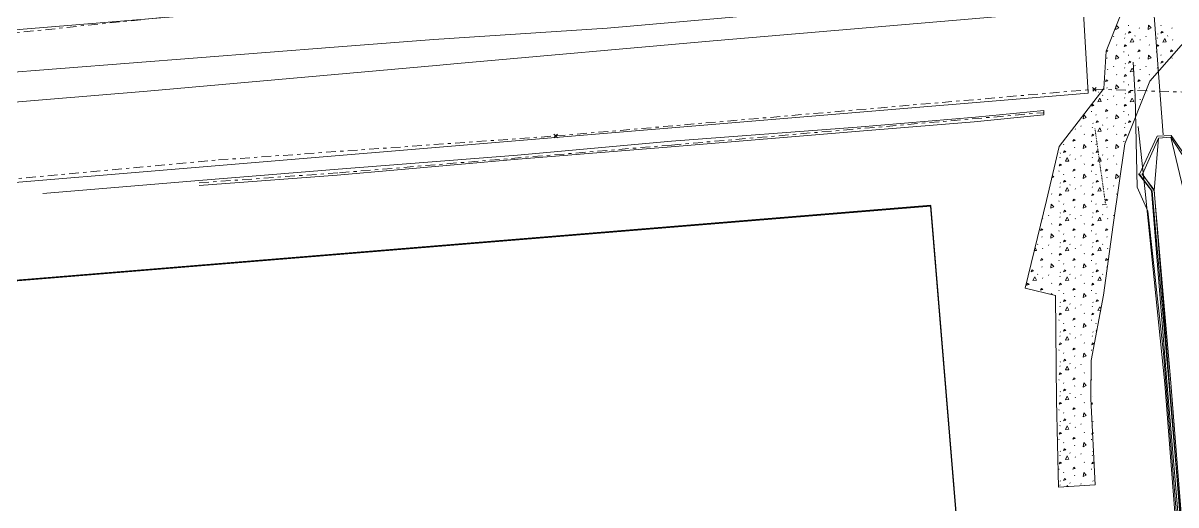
# Model space of a CAD drawing. Header units: metres. Extents: x -703672 to 3951284, y -4124475 to 4104628.
# Drawn here: x 328036.7 to 328178.7, y 4104279.9 to 4104339.4 of the extents above; entities that cross this region are included whole.
import ezdxf

# ---------------------------------------------------------------- set-up
doc = ezdxf.new("R2010")
doc.units = ezdxf.units.M
doc.header["$MEASUREMENT"] = 0
doc.linetypes.add('DGN Style 4', pattern=[0.014126, 0.007063, -0.003532, 0, -0.003532])
doc.linetypes.add('DGN Style 7', pattern=[2.656765, 1.195544, -0.531353, 0.398515, -0.531353])
for name, color, linetype, lineweight in [('C-ANNO-TEXT', 7, 'Continuous', 25), ('C-PROP-BASE', 2, 'CONLMT', 0), ('V-ANNO-PATT', 9, 'Continuous', 0), ('V-DTCH-BOTD', 252, 'Continuous', 0), ('V-DTCH-CNTR', 252, 'DGN Style 7', 0), ('V-DTCH-TOP~', 252, 'Continuous', 0), ('V-ROAD-ASPH', 9, 'Continuous', 0), ('V-SITE-FENC', 251, 'FENCE', 0), ('V-SITE-STRC', 253, 'Continuous', 0), ('V-SITE-WALK', 7, 'Continuous', 0), ('V-STRM-CULV', 3, 'CULVRT', 0), ('V-TOPO-BKLN', 7, 'DGN Style 4', 0)]:
    doc.layers.add(name, color=color, linetype=linetype, lineweight=lineweight)
doc.styles.add('Style-WORKING', font='WORKING.shx')
doc.linetypes.add('CONLMT', pattern='A,0.10417,-0.009026,[2,dgnlstyle-tsaec.shx,S=4.1336e-05,R=0,X=0,Y=0],-0.009026', length=0.122222)
doc.linetypes.add('CULVRT', pattern='A,0.10417,-0.009027,["C",Style-WORKING,S=0.007812,R=0,X=-0.002799,Y=-0.003906],-0.012933,["P",Style-WORKING,S=0.007812,R=0,X=-0.002614,Y=-0.003906],-0.009026', length=0.135156)
doc.linetypes.add('FENCE', pattern='A,0.1,-0.01302,[7,dgnlstyle-tsaec.shx,S=0.000124008,R=0,X=0,Y=0],-0.01302', length=0.12604)

msp = doc.modelspace()

# ---------------------------------------------------------------- linework, layer by layer
at = {"layer": 'C-ANNO-TEXT', "color": 251, "lineweight": 30, "ltscale": 0.6, "elevation": 8.12919}
for points in [[(328148.52228, 4104316.836), (327636.29241, 4104274.83737), (327694.60428, 4104003.79269), (327867.58577, 4104017.9715), (327888.74897, 4103772.07525), (327930.14804, 4103772.34738), (327991.37739, 4103778.20553), (328030.98973, 4103774.98363), (328020.39741, 4103909.70113), (328021.61754, 4103915.7165), (328024.03488, 4103920.16623), (328073.81618, 4103990.31655), (328076.97676, 4104002.33663), (328073.07057, 4104056.32084), (328075.74611, 4104063.26121), (328158.65434, 4104190.30133), (328175.01748, 4104191.7786), (328167.57205, 4104274.24884), (328151.99519, 4104274.47909)], [(328148.52682, 4104316.7806), (327636.29241, 4104274.83737), (327694.60428, 4104003.79269), (327867.58577, 4104017.9715), (327888.74897, 4103772.07525), (327930.81456, 4103772.35176), (327991.37739, 4103778.20553), (328030.98973, 4103774.98363), (328020.39741, 4103909.70113), (328021.61754, 4103915.7165), (328023.61086, 4103919.38571), (328073.81618, 4103990.31655), (328076.97676, 4104002.33663), (328073.07057, 4104056.32084), (328075.74611, 4104063.26121), (328158.65434, 4104190.30133), (328174.08942, 4104191.69481), (328167.57205, 4104274.24884), (328151.99519, 4104274.47909)]]:
    msp.add_lwpolyline(points, close=True, dxfattribs=at)
at = {"layer": 'C-PROP-BASE', "linetype": 'ByBlock'}
for p, q in [((328168.44943, 4104331.41754), (328168.89844, 4104330.96852)), ((328168.67416, 4104331.19281), (328168.44965, 4104330.9683)), ((328168.67416, 4104331.19281), (328168.89889, 4104331.41754)), ((328102.06143, 4104325.65054), (328102.51044, 4104325.20152)), ((328102.28616, 4104325.42581), (328102.06165, 4104325.2013)), ((328102.28616, 4104325.42581), (328102.51089, 4104325.65054))]:
    msp.add_line(p, q, dxfattribs=at)
at = {"layer": 'C-PROP-BASE', "color": 251, "linetype": 'DGN Style 7'}
msp.add_lwpolyline([(328187.44544, 4104350.23652), (328167.23216, 4104347.24981), (328056.47616, 4104340.30281), (328031.89544, 4104337.75152), (327998.25265, 4104335.3923), (327901.57789, 4104327.68254), (327842.50665, 4104322.3503), (327761.85444, 4104315.92852), (327700.91543, 4104311.19954), (327699.73643, 4104308.15254), (327701.43493, 4104292.33003), (327748.16216, 4104295.67281), (327799.73444, 4104300.16652), (327888.92844, 4104307.53952), (327931.03544, 4104311.14452), (328007.97489, 4104317.55654), (328060.77343, 4104322.47254), (328102.28593, 4104325.42603), (328168.67416, 4104331.19281), (328188.39993, 4104330.57103)], dxfattribs=at)
at = {"layer": 'V-ANNO-PATT'}
for p, q in [((328172.8475, 4104339.02653, 9.34001), (328172.883, 4104339.10652, 9.341)), ((328176.8475, 4104339.02653, 9.3376), (328176.883, 4104339.10652, 9.3386)), ((328171.00529, 4104337.63254, 9.32341), (328171.04089, 4104337.71244, 9.32441)), ((328172.45789, 4104338.03231, 9.32762), (328172.49349, 4104337.97901, 9.32692)), ((328173.65409, 4104337.80633, 9.32403), (328173.68959, 4104337.75303, 9.32333)), ((328174.19719, 4104338.66246, 9.33457), (328174.2328, 4104338.74245, 9.33557)), ((328175.00529, 4104337.63254, 9.32101), (328175.04089, 4104337.71244, 9.322)), ((328176.45789, 4104338.03231, 9.32521), (328176.49349, 4104337.97901, 9.32452)), ((328177.65409, 4104337.80633, 9.32163), (328177.68959, 4104337.75303, 9.32093)), ((328178.19719, 4104338.66246, 9.33217), (328178.23279, 4104338.74245, 9.33316)), ((328171.39608, 4104336.67462, 9.31102), (328171.43158, 4104336.62132, 9.31032)), ((328172.39059, 4104337.44706, 9.32023), (328172.42619, 4104337.52705, 9.32122)), ((328174.28598, 4104337.24287, 9.3165), (328174.32158, 4104337.32277, 9.31749)), ((328175.39608, 4104336.67462, 9.30862), (328175.43158, 4104336.62132, 9.30792)), ((328176.39058, 4104337.44706, 9.31782), (328176.42619, 4104337.52705, 9.31882)), ((328178.28598, 4104337.24287, 9.31409), (328178.32158, 4104337.32277, 9.31509)), ((328170.19717, 4104334.98745, 9.29032), (328170.23277, 4104335.06745, 9.29131)), ((328172.29377, 4104335.82279, 9.29967), (328172.30267, 4104335.74289, 9.29865)), ((328172.84747, 4104335.35153, 9.29335), (328172.88297, 4104335.43152, 9.29434)), ((328174.19717, 4104334.98745, 9.28792), (328174.23277, 4104335.06745, 9.28891)), ((328176.29377, 4104335.82279, 9.29726), (328176.30267, 4104335.74289, 9.29624)), ((328176.84747, 4104335.35153, 9.29095), (328176.88297, 4104335.43152, 9.29194)), ((328178.21996, 4104335.03867, 9.28615), (328178.23277, 4104335.06745, 9.28651)), ((328170.28596, 4104333.56787, 9.27225), (328170.32156, 4104333.64776, 9.27324)), ((328171.00526, 4104333.95754, 9.27676), (328171.04086, 4104334.03743, 9.27775)), ((328172.39056, 4104333.77205, 9.27357), (328172.42616, 4104333.85205, 9.27457)), ((328172.45786, 4104334.35731, 9.28096), (328172.49346, 4104334.30401, 9.28026)), ((328173.65406, 4104334.13132, 9.27737), (328173.68956, 4104334.07803, 9.27668)), ((328174.28596, 4104333.56787, 9.26984), (328174.32156, 4104333.64776, 9.27084)), ((328175.00526, 4104333.95754, 9.27436), (328175.04086, 4104334.03743, 9.27535)), ((328176.39056, 4104333.77205, 9.27117), (328176.42616, 4104333.85205, 9.27216)), ((328176.45786, 4104334.35731, 9.27856), (328176.49346, 4104334.30401, 9.27786)), ((328171.39605, 4104332.99961, 9.26436), (328171.43155, 4104332.94632, 9.26367)), ((328172.29375, 4104332.14778, 9.25301), (328172.30264, 4104332.06789, 9.25199)), ((328175.39605, 4104332.99961, 9.26196), (328175.43155, 4104332.94632, 9.26126)), ((328170.19714, 4104331.31245, 9.24367), (328170.23274, 4104331.39244, 9.24466)), ((328172.45783, 4104330.6823, 9.23431), (328172.49343, 4104330.62901, 9.23361)), ((328172.84744, 4104331.67652, 9.2467), (328172.88294, 4104331.75651, 9.24769)), ((328174.19714, 4104331.31245, 9.24126), (328174.23274, 4104331.39244, 9.24226)), ((328169.65403, 4104330.45632, 9.23312), (328169.68953, 4104330.40302, 9.23243)), ((328170.28593, 4104329.89287, 9.22559), (328170.32153, 4104329.97276, 9.22658)), ((328171.00523, 4104330.28253, 9.23011), (328171.04083, 4104330.36243, 9.2311)), ((328171.39602, 4104329.32461, 9.21771), (328171.43152, 4104329.27132, 9.21701)), ((328172.39053, 4104330.09705, 9.22692), (328172.42613, 4104330.17704, 9.22791)), ((328173.65403, 4104330.45632, 9.23072), (328173.68953, 4104330.40302, 9.23002)), ((328174.28593, 4104329.89287, 9.22319), (328174.32153, 4104329.97276, 9.22418)), ((328168.29372, 4104328.47278, 9.20876), (328168.30262, 4104328.39289, 9.20774)), ((328168.84741, 4104328.00152, 9.20244), (328168.88291, 4104328.08151, 9.20344)), ((328170.19711, 4104327.63745, 9.19701), (328170.23271, 4104327.71744, 9.198)), ((328172.29372, 4104328.47278, 9.20636), (328172.30262, 4104328.39289, 9.20534)), ((328172.84741, 4104328.00152, 9.20004), (328172.88291, 4104328.08151, 9.20103)), ((328166.2859, 4104326.21786, 9.18134), (328166.3215, 4104326.29775, 9.18233)), ((328167.0052, 4104326.60753, 9.18585), (328167.0408, 4104326.68742, 9.18685)), ((328168.3905, 4104326.42204, 9.18267), (328168.4261, 4104326.50204, 9.18366)), ((328168.45781, 4104327.0073, 9.19006), (328168.49341, 4104326.954, 9.18936)), ((328169.654, 4104326.78132, 9.18647), (328169.6895, 4104326.72802, 9.18577)), ((328170.2859, 4104326.21786, 9.17894), (328170.3215, 4104326.29775, 9.17993)), ((328171.0052, 4104326.60753, 9.18345), (328171.0408, 4104326.68742, 9.18444)), ((328172.3905, 4104326.42204, 9.18026), (328172.4261, 4104326.50204, 9.18126)), ((328172.45781, 4104327.0073, 9.18765), (328172.49341, 4104326.954, 9.18695)), ((328167.396, 4104325.64961, 9.17346), (328167.4315, 4104325.59631, 9.17276)), ((328171.396, 4104325.64961, 9.17105), (328171.4315, 4104325.59631, 9.17036)), ((328164.84739, 4104324.32651, 9.15819), (328164.88289, 4104324.40651, 9.15919)), ((328166.19708, 4104323.96244, 9.15276), (328166.23268, 4104324.04244, 9.15375)), ((328168.29369, 4104324.79778, 9.1621), (328168.30259, 4104324.71788, 9.16108)), ((328168.84739, 4104324.32651, 9.15579), (328168.88289, 4104324.40651, 9.15678)), ((328170.19708, 4104323.96244, 9.15036), (328170.23268, 4104324.04244, 9.15135)), ((328172.29369, 4104324.79778, 9.1597), (328172.30259, 4104324.71788, 9.15868)), ((328164.39048, 4104322.74704, 9.13841), (328164.42608, 4104322.82703, 9.13941)), ((328164.45778, 4104323.33229, 9.1458), (328164.49338, 4104323.279, 9.14511)), ((328165.65398, 4104323.10631, 9.14222), (328165.68948, 4104323.05302, 9.14152)), ((328166.28587, 4104322.54286, 9.13468), (328166.32147, 4104322.62275, 9.13568)), ((328167.00518, 4104322.93253, 9.1392), (328167.04078, 4104323.01242, 9.14019)), ((328168.39047, 4104322.74704, 9.13601), (328168.42607, 4104322.82703, 9.13701)), ((328168.45778, 4104323.33229, 9.1434), (328168.49338, 4104323.279, 9.1427)), ((328169.65398, 4104323.10631, 9.13981), (328169.68948, 4104323.05302, 9.13912)), ((328170.28587, 4104322.54286, 9.13228), (328170.32147, 4104322.62275, 9.13327)), ((328171.00518, 4104322.93253, 9.1368), (328171.04078, 4104323.01242, 9.13779)), ((328164.29366, 4104321.12277, 9.11785), (328164.30256, 4104321.04288, 9.11683)), ((328164.84736, 4104320.65151, 9.11154), (328164.88286, 4104320.7315, 9.11253)), ((328167.39597, 4104321.9746, 9.1268), (328167.43147, 4104321.92131, 9.1261)), ((328168.29366, 4104321.12277, 9.11545), (328168.30256, 4104321.04288, 9.11443)), ((328168.84736, 4104320.65151, 9.10913), (328168.88286, 4104320.7315, 9.11013)), ((328171.39597, 4104321.9746, 9.1244), (328171.43147, 4104321.92131, 9.1237)), ((328164.45775, 4104319.65729, 9.09915), (328164.49335, 4104319.60399, 9.09845)), ((328165.65395, 4104319.43131, 9.09556), (328165.68945, 4104319.37801, 9.09486)), ((328166.19706, 4104320.28744, 9.1061), (328166.23266, 4104320.36743, 9.1071)), ((328167.00515, 4104319.25752, 9.09254), (328167.04075, 4104319.33742, 9.09354)), ((328168.45775, 4104319.65729, 9.09675), (328168.49335, 4104319.60399, 9.09605)), ((328169.65395, 4104319.43131, 9.09316), (328169.68945, 4104319.37801, 9.09246)), ((328170.19706, 4104320.28744, 9.1037), (328170.23266, 4104320.36743, 9.1047)), ((328171.00515, 4104319.25752, 9.09014), (328171.04075, 4104319.33742, 9.09113)), ((328163.39594, 4104318.2996, 9.08255), (328163.43144, 4104318.2463, 9.08185)), ((328164.39045, 4104319.07204, 9.09176), (328164.42605, 4104319.15203, 9.09275)), ((328166.28585, 4104318.86785, 9.08803), (328166.32145, 4104318.94775, 9.08902)), ((328167.39594, 4104318.2996, 9.08015), (328167.43144, 4104318.2463, 9.07945)), ((328168.39045, 4104319.07204, 9.08936), (328168.42605, 4104319.15203, 9.09035)), ((328170.28584, 4104318.86785, 9.08563), (328170.32144, 4104318.94775, 9.08662)), ((328171.39594, 4104318.2996, 9.07774), (328171.43144, 4104318.2463, 9.07705)), ((328164.29363, 4104317.44777, 9.0712), (328164.30253, 4104317.36787, 9.07018)), ((328164.84733, 4104316.97651, 9.06488), (328164.88283, 4104317.0565, 9.06588)), ((328166.19703, 4104316.61244, 9.05945), (328166.23263, 4104316.69243, 9.06044)), ((328168.29363, 4104317.44777, 9.06879), (328168.30253, 4104317.36787, 9.06777)), ((328168.84733, 4104316.97651, 9.06248), (328168.88283, 4104317.0565, 9.06347)), ((328170.19703, 4104316.61244, 9.05705), (328170.23263, 4104316.69243, 9.05804)), ((328162.28582, 4104315.19285, 9.04378), (328162.32142, 4104315.27274, 9.04477)), ((328163.00512, 4104315.58252, 9.04829), (328163.04072, 4104315.66241, 9.04928)), ((328164.39042, 4104315.39703, 9.0451), (328164.42602, 4104315.47703, 9.0461)), ((328164.45772, 4104315.98229, 9.05249), (328164.49332, 4104315.92899, 9.0518)), ((328165.65392, 4104315.7563, 9.04891), (328165.68942, 4104315.70301, 9.04821)), ((328166.28582, 4104315.19285, 9.04137), (328166.32142, 4104315.27274, 9.04237)), ((328167.00512, 4104315.58252, 9.04589), (328167.04072, 4104315.66241, 9.04688)), ((328168.39042, 4104315.39703, 9.0427), (328168.42602, 4104315.47703, 9.0437)), ((328168.45772, 4104315.98229, 9.05009), (328168.49332, 4104315.92899, 9.04939)), ((328169.65392, 4104315.7563, 9.0465), (328169.68942, 4104315.70301, 9.04581)), ((328170.28582, 4104315.19285, 9.03897), (328170.32142, 4104315.27274, 9.03996)), ((328171.00512, 4104315.58252, 9.04349), (328171.04072, 4104315.66241, 9.04448)), ((328163.39591, 4104314.6246, 9.0359), (328163.43141, 4104314.5713, 9.0352)), ((328164.29361, 4104313.77276, 9.02454), (328164.30251, 4104313.69287, 9.02352)), ((328167.39591, 4104314.6246, 9.03349), (328167.43141, 4104314.5713, 9.03279)), ((328168.29361, 4104313.77276, 9.02214), (328168.30251, 4104313.69287, 9.02112)), ((328161.65389, 4104312.0813, 9.00465), (328161.68939, 4104312.028, 9.00396)), ((328162.197, 4104312.93743, 9.0152), (328162.2326, 4104313.01742, 9.01619)), ((328164.4577, 4104312.30728, 9.00584), (328164.4933, 4104312.25399, 9.00514)), ((328164.8473, 4104313.3015, 9.01823), (328164.8828, 4104313.3815, 9.01922)), ((328165.65389, 4104312.0813, 9.00225), (328165.68939, 4104312.028, 9.00155)), ((328166.197, 4104312.93743, 9.01279), (328166.2326, 4104313.01742, 9.01379)), ((328168.45769, 4104312.30728, 9.00344), (328168.49329, 4104312.25399, 9.00274)), ((328168.8473, 4104313.3015, 9.01582), (328168.8828, 4104313.3815, 9.01682)), ((328169.65389, 4104312.0813, 8.99985), (328169.68939, 4104312.028, 8.99915)), ((328170.197, 4104312.93743, 9.01039), (328170.2326, 4104313.01742, 9.01139)), ((328162.28579, 4104311.51785, 8.99712), (328162.32139, 4104311.59774, 8.99811)), ((328163.00509, 4104311.90751, 9.00164), (328163.04069, 4104311.98741, 9.00263)), ((328163.39589, 4104310.94959, 8.98924), (328163.43138, 4104310.8963, 8.98854)), ((328164.39039, 4104311.72203, 8.99845), (328164.42599, 4104311.80202, 8.99944)), ((328166.28579, 4104311.51785, 8.99472), (328166.32139, 4104311.59774, 8.99571)), ((328167.00509, 4104311.90751, 8.99923), (328167.04069, 4104311.98741, 9.00023)), ((328167.39588, 4104310.94959, 8.98684), (328167.43138, 4104310.8963, 8.98614)), ((328168.39039, 4104311.72203, 8.99605), (328168.42599, 4104311.80202, 8.99704)), ((328170.28579, 4104311.51785, 8.99232), (328170.32139, 4104311.59774, 8.99331)), ((328160.86664, 4104309.67013, 8.97452), (328160.88278, 4104309.70649, 8.97497)), ((328162.19697, 4104309.26243, 8.96854), (328162.23257, 4104309.34242, 8.96954)), ((328164.29358, 4104310.09776, 8.97789), (328164.30248, 4104310.01787, 8.97687)), ((328164.84727, 4104309.6265, 8.97157), (328164.88278, 4104309.70649, 8.97257)), ((328166.19697, 4104309.26243, 8.96614), (328166.23257, 4104309.34242, 8.96713)), ((328168.29358, 4104310.09776, 8.97548), (328168.30248, 4104310.01787, 8.97446)), ((328168.84727, 4104309.6265, 8.96917), (328168.88277, 4104309.70649, 8.97016)), ((328170.19697, 4104309.26243, 8.96374), (328170.23257, 4104309.34242, 8.96473)), ((328161.65387, 4104308.4063, 8.958), (328161.68937, 4104308.353, 8.9573)), ((328162.28576, 4104307.84284, 8.95047), (328162.32136, 4104307.92274, 8.95146)), ((328163.00506, 4104308.23251, 8.95498), (328163.04067, 4104308.3124, 8.95597)), ((328164.39036, 4104308.04703, 8.95179), (328164.42596, 4104308.12702, 8.95279)), ((328164.45767, 4104308.63228, 8.95918), (328164.49327, 4104308.57898, 8.95849)), ((328165.65387, 4104308.4063, 8.9556), (328165.68937, 4104308.353, 8.9549)), ((328166.28576, 4104307.84284, 8.94806), (328166.32136, 4104307.92274, 8.94906)), ((328167.00506, 4104308.23251, 8.95258), (328167.04066, 4104308.3124, 8.95357)), ((328168.39036, 4104308.04703, 8.94939), (328168.42596, 4104308.12702, 8.95039)), ((328168.45767, 4104308.63228, 8.95678), (328168.49327, 4104308.57898, 8.95608)), ((328169.65386, 4104308.4063, 8.95319), (328169.68936, 4104308.353, 8.9525)), ((328163.39586, 4104307.27459, 8.94259), (328163.43136, 4104307.22129, 8.94189)), ((328164.29355, 4104306.42276, 8.93123), (328164.30245, 4104306.34286, 8.93021)), ((328167.39586, 4104307.27459, 8.94018), (328167.43136, 4104307.22129, 8.93949)), ((328168.29355, 4104306.42276, 8.92883), (328168.30245, 4104306.34286, 8.92781)), ((328164.84725, 4104305.95149, 8.92492), (328164.88275, 4104306.03149, 8.92591)), ((328166.19694, 4104305.58742, 8.91948), (328166.23254, 4104305.66742, 8.92048)), ((328168.84725, 4104305.95149, 8.92251), (328168.88275, 4104306.03149, 8.92351)), ((328164.39033, 4104304.37202, 8.90514), (328164.42594, 4104304.45202, 8.90613)), ((328164.45764, 4104304.95727, 8.91253), (328164.49324, 4104304.90398, 8.91183)), ((328165.65384, 4104304.73129, 8.90894), (328165.68934, 4104304.678, 8.90824)), ((328166.28573, 4104304.16784, 8.90141), (328166.32133, 4104304.24773, 8.9024)), ((328167.00504, 4104304.55751, 8.90592), (328167.04064, 4104304.6374, 8.90692)), ((328167.39583, 4104303.59958, 8.89353), (328167.43133, 4104303.54629, 8.89283)), ((328168.39033, 4104304.37202, 8.90274), (328168.42593, 4104304.45202, 8.90373)), ((328168.45764, 4104304.95727, 8.91013), (328168.49324, 4104304.90398, 8.90943)), ((328164.29352, 4104302.74775, 8.88458), (328164.30242, 4104302.66786, 8.88356)), ((328164.84722, 4104302.27649, 8.87826), (328164.88272, 4104302.35648, 8.87926)), ((328168.29352, 4104302.74775, 8.88217), (328168.30242, 4104302.66786, 8.88115)), ((328168.84722, 4104302.27649, 8.87586), (328168.88272, 4104302.35648, 8.87685)), ((328164.39031, 4104300.69702, 8.85848), (328164.42591, 4104300.77701, 8.85948)), ((328164.45761, 4104301.28227, 8.86587), (328164.49321, 4104301.22897, 8.86518)), ((328165.65381, 4104301.05629, 8.86229), (328165.68931, 4104301.00299, 8.86159)), ((328166.19692, 4104301.91242, 8.87283), (328166.23252, 4104301.99241, 8.87382)), ((328167.00501, 4104300.8825, 8.85927), (328167.04061, 4104300.9624, 8.86026)), ((328168.39031, 4104300.69702, 8.85608), (328168.42591, 4104300.77701, 8.85708)), ((328168.45761, 4104301.28227, 8.86347), (328168.49321, 4104301.22897, 8.86277)), ((328166.2857, 4104300.49283, 8.85475), (328166.32131, 4104300.57273, 8.85575)), ((328167.3958, 4104299.92458, 8.84687), (328167.4313, 4104299.87128, 8.84618)), ((328164.29349, 4104299.07275, 8.83792), (328164.30239, 4104298.99286, 8.8369)), ((328164.84719, 4104298.60149, 8.83161), (328164.88269, 4104298.68148, 8.8326)), ((328166.19689, 4104298.23742, 8.82617), (328166.23249, 4104298.31741, 8.82717)), ((328168.29349, 4104299.07275, 8.83552), (328168.30239, 4104298.99286, 8.8345)), ((328164.39028, 4104297.02201, 8.81183), (328164.42588, 4104297.10201, 8.81282)), ((328164.45758, 4104297.60727, 8.81922), (328164.49318, 4104297.55397, 8.81852)), ((328165.65378, 4104297.38128, 8.81563), (328165.68928, 4104297.32799, 8.81493)), ((328166.28568, 4104296.81783, 8.8081), (328166.32128, 4104296.89772, 8.80909)), ((328167.00498, 4104297.2075, 8.81261), (328167.04058, 4104297.28739, 8.81361)), ((328164.29347, 4104295.39774, 8.79127), (328164.30237, 4104295.31785, 8.79025)), ((328167.39577, 4104296.24958, 8.80022), (328167.43127, 4104296.19628, 8.79952)), ((328168.29347, 4104295.39774, 8.78886), (328168.30237, 4104295.31785, 8.78785)), ((328164.45756, 4104293.93226, 8.77256), (328164.49315, 4104293.87897, 8.77187)), ((328164.84716, 4104294.92648, 8.78495), (328164.88266, 4104295.00648, 8.78595)), ((328165.65375, 4104293.70628, 8.76898), (328165.68925, 4104293.65299, 8.76828)), ((328166.19686, 4104294.56241, 8.77952), (328166.23246, 4104294.64241, 8.78051)), ((328167.00495, 4104293.5325, 8.76596), (328167.04055, 4104293.61239, 8.76695)), ((328164.39025, 4104293.34701, 8.76518), (328164.42585, 4104293.427, 8.76617)), ((328166.28565, 4104293.14283, 8.76144), (328166.32125, 4104293.22272, 8.76244)), ((328167.39574, 4104292.57457, 8.75356), (328167.43124, 4104292.52128, 8.75287)), ((328168.39025, 4104293.34701, 8.76277), (328168.39098, 4104293.34864, 8.76279)), ((328164.29344, 4104291.72274, 8.74461), (328164.30234, 4104291.64285, 8.74359)), ((328164.84713, 4104291.25148, 8.7383), (328164.88264, 4104291.33147, 8.73929)), ((328166.19683, 4104290.88741, 8.73286), (328166.23243, 4104290.9674, 8.73386)), ((328168.29344, 4104291.72274, 8.74221), (328168.30234, 4104291.64285, 8.74119)), ((328164.39022, 4104289.67201, 8.71852), (328164.42582, 4104289.752, 8.71951)), ((328164.45753, 4104290.25726, 8.72591), (328164.49313, 4104290.20396, 8.72521)), ((328165.65373, 4104290.03128, 8.72232), (328165.68922, 4104289.97798, 8.72162)), ((328166.28562, 4104289.46782, 8.71479), (328166.32122, 4104289.54772, 8.71578)), ((328167.00492, 4104289.85749, 8.7193), (328167.04052, 4104289.93738, 8.7203)), ((328168.39022, 4104289.67201, 8.71612), (328168.42582, 4104289.752, 8.71711)), ((328168.45753, 4104290.25726, 8.72351), (328168.49249, 4104290.20491, 8.72282)), ((328164.29341, 4104288.04774, 8.69796), (328164.30231, 4104287.96784, 8.69694)), ((328167.39572, 4104288.89957, 8.70691), (328167.43122, 4104288.84627, 8.70621)), ((328168.29341, 4104288.04774, 8.69556), (328168.30231, 4104287.96784, 8.69454)), ((328164.4575, 4104286.58226, 8.67925), (328164.4931, 4104286.52896, 8.67856)), ((328164.84711, 4104287.57648, 8.69164), (328164.88261, 4104287.65647, 8.69264)), ((328166.1968, 4104287.2124, 8.68621), (328166.2324, 4104287.2924, 8.6872)), ((328168.4575, 4104286.58226, 8.67685), (328168.4931, 4104286.52896, 8.67615)), ((328164.39019, 4104285.997, 8.67187), (328164.4258, 4104286.077, 8.67286)), ((328165.6537, 4104286.35627, 8.67567), (328165.6892, 4104286.30298, 8.67497)), ((328166.28559, 4104285.79282, 8.66813), (328166.32119, 4104285.87271, 8.66913)), ((328167.0049, 4104286.18249, 8.67265), (328167.0405, 4104286.26238, 8.67364)), ((328167.39569, 4104285.22456, 8.66025), (328167.43119, 4104285.17127, 8.65956)), ((328168.39019, 4104285.997, 8.66946), (328168.42579, 4104286.077, 8.67046)), ((328164.29338, 4104284.37273, 8.6513), (328164.30228, 4104284.29284, 8.65028)), ((328164.84708, 4104283.90147, 8.64499), (328164.88258, 4104283.98146, 8.64598)), ((328168.29338, 4104284.37273, 8.6489), (328168.30228, 4104284.29284, 8.64788)), ((328164.39017, 4104282.322, 8.62521), (328164.42577, 4104282.40199, 8.6262)), ((328164.45747, 4104282.90725, 8.6326), (328164.49307, 4104282.85396, 8.6319)), ((328165.65367, 4104282.68127, 8.62901), (328165.68917, 4104282.62797, 8.62831)), ((328166.19678, 4104283.5374, 8.63955), (328166.23238, 4104283.61739, 8.64055)), ((328167.00487, 4104282.50748, 8.62599), (328167.04047, 4104282.58738, 8.62699)), ((328168.41733, 4104282.38304, 8.62357), (328168.42577, 4104282.40199, 8.6238)), ((328168.45747, 4104282.90725, 8.6302), (328168.49307, 4104282.85396, 8.6295))]:
    msp.add_line(p, q, dxfattribs=at)
at = {"layer": 'V-ANNO-PATT', "extrusion": (0.000600688, -0.012694, 0.999919), "flags": 128}
for points, elevation in [([(328171.30664, 4104010.97101), (328171.60117, 4104010.66685), (328171.22107, 4104010.49075)], -51894.71798), ([(328175.21277, 4104010.48775), (328175.28317, 4104010.99525), (328175.60117, 4104010.66685), (328175.22107, 4104010.49075)], -51894.71798), ([(328172.80037, 4104010.01125), (328172.90697, 4104010.23325), (328173.08457, 4104010.10005), (328172.80037, 4104010.01125)], -51894.71803), ([(328176.80037, 4104010.01125), (328176.90697, 4104010.23325), (328177.08457, 4104010.10005), (328176.80037, 4104010.01125)], -51894.71803), ([(328172.26367, 4104008.36065), (328172.37017, 4104008.58265), (328172.54777, 4104008.44945), (328172.26367, 4104008.36065)], -51894.71803), ([(328173.02237, 4104008.92015), (328173.26217, 4104009.37295), (328173.44867, 4104008.95565), (328173.03127, 4104008.92015)], -51894.71798), ([(328176.26367, 4104008.36065), (328176.37017, 4104008.58265), (328176.54777, 4104008.44945), (328176.26367, 4104008.36065)], -51894.71803), ([(328177.02237, 4104008.92015), (328177.26217, 4104009.37295), (328177.44867, 4104008.95565), (328177.03127, 4104008.92015)], -51894.71798), ([(328170.10661, 4104007.9152), (328170.24067, 4104007.81465), (328170.05362, 4104007.75618)], -51894.71776), ([(328171.21277, 4104006.81245), (328171.28317, 4104007.31995), (328171.60117, 4104006.99155), (328171.22107, 4104006.81545)], -51894.71798), ([(328173.95657, 4104007.72585), (328174.06307, 4104007.94785), (328174.24067, 4104007.81465), (328173.95657, 4104007.72585)], -51894.71783), ([(328175.21277, 4104006.81245), (328175.28317, 4104007.31995), (328175.60117, 4104006.99155), (328175.22107, 4104006.81545)], -51894.71798), ([(328177.95657, 4104007.72585), (328178.06307, 4104007.94785), (328178.24067, 4104007.81465), (328177.95657, 4104007.72585)], -51894.71783), ([(328172.80037, 4104006.33595), (328172.90697, 4104006.55795), (328173.08457, 4104006.42475), (328172.80037, 4104006.33595)], -51894.71803), ([(328173.02237, 4104005.24485), (328173.26217, 4104005.69765), (328173.44867, 4104005.28035), (328173.03127, 4104005.24485)], -51894.71798), ([(328176.80037, 4104006.33595), (328176.90697, 4104006.55795), (328177.08457, 4104006.42475), (328176.80037, 4104006.33595)], -51894.71803), ([(328169.95657, 4104004.05055), (328170.06307, 4104004.27255), (328170.24067, 4104004.13935), (328169.95657, 4104004.05055)], -51894.71783), ([(328172.26367, 4104004.68535), (328172.37017, 4104004.90735), (328172.54777, 4104004.77415), (328172.26367, 4104004.68535)], -51894.71803), ([(328173.95657, 4104004.05055), (328174.06307, 4104004.27255), (328174.24067, 4104004.13935), (328173.95657, 4104004.05055)], -51894.71783), ([(328171.21277, 4104003.13715), (328171.28317, 4104003.64465), (328171.60117, 4104003.31625), (328171.22107, 4104003.14015)], -51894.71798), ([(328172.80037, 4104002.66065), (328172.90697, 4104002.88265), (328173.08457, 4104002.74945), (328172.80037, 4104002.66065)], -51894.71803), ([(328168.26367, 4104001.01005), (328168.37017, 4104001.23205), (328168.54777, 4104001.09885), (328168.26367, 4104001.01005)], -51894.71803), ([(328169.02237, 4104001.56955), (328169.26217, 4104002.02235), (328169.44867, 4104001.60505), (328169.03127, 4104001.56955)], -51894.71798), ([(328172.26367, 4104001.01005), (328172.37017, 4104001.23205), (328172.54777, 4104001.09885), (328172.26367, 4104001.01005)], -51894.71803), ([(328173.02237, 4104001.56955), (328173.26217, 4104002.02235), (328173.44867, 4104001.60505), (328173.03127, 4104001.56955)], -51894.71798), ([(328167.21277, 4103999.46185), (328167.28317, 4103999.96935), (328167.60117, 4103999.64095), (328167.22107, 4103999.46485)], -51894.71798), ([(328169.95657, 4104000.37525), (328170.06307, 4104000.59725), (328170.24067, 4104000.46405), (328169.95657, 4104000.37525)], -51894.71783), ([(328171.21277, 4103999.46185), (328171.28317, 4103999.96935), (328171.60117, 4103999.64095), (328171.22107, 4103999.46485)], -51894.71798), ([(328168.80037, 4103998.98535), (328168.90697, 4103999.20735), (328169.08457, 4103999.07415), (328168.80037, 4103998.98535)], -51894.71803), ([(328169.02237, 4103997.89425), (328169.26217, 4103998.34705), (328169.44867, 4103997.92975), (328169.03127, 4103997.89425)], -51894.71798), ([(328172.80037, 4103998.98535), (328172.90697, 4103999.20735), (328173.08457, 4103999.07415), (328172.80037, 4103998.98535)], -51894.71803), ([(328165.95657, 4103996.69995), (328166.06307, 4103996.92195), (328166.24067, 4103996.78875), (328165.95657, 4103996.69995)], -51894.71783), ([(328168.26367, 4103997.33475), (328168.37017, 4103997.55675), (328168.54777, 4103997.42355), (328168.26367, 4103997.33475)], -51894.71803), ([(328169.95657, 4103996.69995), (328170.06307, 4103996.92195), (328170.24067, 4103996.78875), (328169.95657, 4103996.69995)], -51894.71783), ([(328172.26367, 4103997.33475), (328172.37017, 4103997.55675), (328172.54777, 4103997.42355), (328172.26367, 4103997.33475)], -51894.71803), ([(328164.80037, 4103995.31005), (328164.90697, 4103995.53205), (328165.08457, 4103995.39885), (328164.80037, 4103995.31005)], -51894.71803), ([(328167.21277, 4103995.78655), (328167.28317, 4103996.29405), (328167.60117, 4103995.96565), (328167.22107, 4103995.78955)], -51894.71798), ([(328168.80037, 4103995.31005), (328168.90697, 4103995.53205), (328169.08457, 4103995.39885), (328168.80037, 4103995.31005)], -51894.71803), ([(328171.21277, 4103995.78655), (328171.28317, 4103996.29405), (328171.60117, 4103995.96565), (328171.22107, 4103995.78955)], -51894.71798), ([(328165.02237, 4103994.21895), (328165.26217, 4103994.67175), (328165.44867, 4103994.25445), (328165.03127, 4103994.21895)], -51894.71798), ([(328169.02237, 4103994.21895), (328169.26217, 4103994.67175), (328169.44867, 4103994.25445), (328169.03127, 4103994.21895)], -51894.71798), ([(328164.26367, 4103993.65945), (328164.37017, 4103993.88145), (328164.54777, 4103993.74825), (328164.26367, 4103993.65945)], -51894.71803), ([(328165.95657, 4103993.02465), (328166.06307, 4103993.24665), (328166.24067, 4103993.11345), (328165.95657, 4103993.02465)], -51894.71783), ([(328167.21277, 4103992.11125), (328167.28317, 4103992.61875), (328167.60117, 4103992.29035), (328167.22107, 4103992.11425)], -51894.71798), ([(328168.26367, 4103993.65945), (328168.37017, 4103993.88145), (328168.54777, 4103993.74825), (328168.26367, 4103993.65945)], -51894.71803), ([(328169.95657, 4103993.02465), (328170.06307, 4103993.24665), (328170.24067, 4103993.11345), (328169.95657, 4103993.02465)], -51894.71783), ([(328171.21277, 4103992.11125), (328171.28317, 4103992.61875), (328171.60117, 4103992.29035), (328171.22107, 4103992.11425)], -51894.71798), ([(328163.41316, 4103992.48451), (328163.60117, 4103992.29035), (328163.33737, 4103992.16813)], -51894.71795), ([(328164.80037, 4103991.63475), (328164.90697, 4103991.85675), (328165.08457, 4103991.72355), (328164.80037, 4103991.63475)], -51894.71803), ([(328168.80037, 4103991.63475), (328168.90697, 4103991.85675), (328169.08457, 4103991.72355), (328168.80037, 4103991.63475)], -51894.71803), ([(328164.26367, 4103989.98415), (328164.37017, 4103990.20615), (328164.54777, 4103990.07295), (328164.26367, 4103989.98415)], -51894.71803), ([(328165.02237, 4103990.54365), (328165.26217, 4103990.99645), (328165.44867, 4103990.57915), (328165.03127, 4103990.54365)], -51894.71798), ([(328168.26367, 4103989.98415), (328168.37017, 4103990.20615), (328168.54777, 4103990.07295), (328168.26367, 4103989.98415)], -51894.71803), ([(328169.02237, 4103990.54365), (328169.26217, 4103990.99645), (328169.44867, 4103990.57915), (328169.03127, 4103990.54365)], -51894.71798), ([(328163.21277, 4103988.43595), (328163.28317, 4103988.94345), (328163.60117, 4103988.61505), (328163.22107, 4103988.43895)], -51894.71798), ([(328165.95657, 4103989.34935), (328166.06307, 4103989.57135), (328166.24067, 4103989.43815), (328165.95657, 4103989.34935)], -51894.71783), ([(328167.21277, 4103988.43595), (328167.28317, 4103988.94345), (328167.60117, 4103988.61505), (328167.22107, 4103988.43895)], -51894.71798), ([(328169.95657, 4103989.34935), (328170.06307, 4103989.57135), (328170.24067, 4103989.43815), (328169.95657, 4103989.34935)], -51894.71783), ([(328164.80037, 4103987.95945), (328164.90697, 4103988.18145), (328165.08457, 4103988.04825), (328164.80037, 4103987.95945)], -51894.71803), ([(328165.02237, 4103986.86835), (328165.26217, 4103987.32115), (328165.44867, 4103986.90385), (328165.03127, 4103986.86835)], -51894.71798), ([(328168.80037, 4103987.95945), (328168.90697, 4103988.18145), (328169.08457, 4103988.04825), (328168.80037, 4103987.95945)], -51894.71803), ([(328169.02237, 4103986.86835), (328169.26217, 4103987.32115), (328169.44867, 4103986.90385), (328169.03127, 4103986.86835)], -51894.71798), ([(328161.95657, 4103985.67405), (328162.06307, 4103985.89605), (328162.24067, 4103985.76285), (328161.95657, 4103985.67405)], -51894.71783), ([(328164.26367, 4103986.30885), (328164.37017, 4103986.53085), (328164.54777, 4103986.39765), (328164.26367, 4103986.30885)], -51894.71803), ([(328165.95657, 4103985.67405), (328166.06307, 4103985.89605), (328166.24067, 4103985.76285), (328165.95657, 4103985.67405)], -51894.71783), ([(328168.26367, 4103986.30885), (328168.37017, 4103986.53085), (328168.54777, 4103986.39765), (328168.26367, 4103986.30885)], -51894.71803), ([(328169.95657, 4103985.67405), (328170.06307, 4103985.89605), (328170.24067, 4103985.76285), (328169.95657, 4103985.67405)], -51894.71783), ([(328163.21277, 4103984.76065), (328163.28317, 4103985.26815), (328163.60117, 4103984.93975), (328163.22107, 4103984.76365)], -51894.71798), ([(328164.80037, 4103984.28415), (328164.90697, 4103984.50615), (328165.08457, 4103984.37295), (328164.80037, 4103984.28415)], -51894.71803), ([(328167.21277, 4103984.76065), (328167.28317, 4103985.26815), (328167.60117, 4103984.93975), (328167.22107, 4103984.76365)], -51894.71798), ([(328168.80037, 4103984.28415), (328168.90697, 4103984.50615), (328169.08457, 4103984.37295), (328168.80037, 4103984.28415)], -51894.71803), ([(328161.28404, 4103983.59692), (328161.44867, 4103983.22855), (328161.19053, 4103983.20659)], -51894.71801), ([(328164.26367, 4103982.63355), (328164.37017, 4103982.85555), (328164.54777, 4103982.72235), (328164.26367, 4103982.63355)], -51894.71803), ([(328165.02237, 4103983.19305), (328165.26217, 4103983.64585), (328165.44867, 4103983.22855), (328165.03127, 4103983.19305)], -51894.71798), ([(328168.26367, 4103982.63355), (328168.37017, 4103982.85555), (328168.54777, 4103982.72235), (328168.26367, 4103982.63355)], -51894.71803), ([(328169.02237, 4103983.19305), (328169.26217, 4103983.64585), (328169.44867, 4103983.22855), (328169.03127, 4103983.19305)], -51894.71798), ([(328161.95657, 4103981.99875), (328162.06307, 4103982.22075), (328162.24067, 4103982.08755), (328161.95657, 4103981.99875)], -51894.71783), ([(328163.21277, 4103981.08535), (328163.28317, 4103981.59285), (328163.60117, 4103981.26445), (328163.22107, 4103981.08835)], -51894.71798), ([(328165.95657, 4103981.99875), (328166.06307, 4103982.22075), (328166.24067, 4103982.08755), (328165.95657, 4103981.99875)], -51894.71783), ([(328167.21277, 4103981.08535), (328167.28317, 4103981.59285), (328167.60117, 4103981.26445), (328167.22107, 4103981.08835)], -51894.71798), ([(328169.95657, 4103981.99875), (328170.06307, 4103982.22075), (328170.24067, 4103982.08755), (328169.95657, 4103981.99875)], -51894.71783), ([(328160.80037, 4103980.60885), (328160.90697, 4103980.83085), (328161.08457, 4103980.69765), (328160.80037, 4103980.60885)], -51894.71803), ([(328161.02237, 4103979.51775), (328161.26217, 4103979.97055), (328161.44867, 4103979.55325), (328161.03127, 4103979.51775)], -51894.71798), ([(328164.80037, 4103980.60885), (328164.90697, 4103980.83085), (328165.08457, 4103980.69765), (328164.80037, 4103980.60885)], -51894.71803), ([(328165.02237, 4103979.51775), (328165.26217, 4103979.97055), (328165.44867, 4103979.55325), (328165.03127, 4103979.51775)], -51894.71798), ([(328168.80037, 4103980.60885), (328168.90697, 4103980.83085), (328169.08457, 4103980.69765), (328168.80037, 4103980.60885)], -51894.71803), ([(328169.02237, 4103979.51775), (328169.26217, 4103979.97055), (328169.44867, 4103979.55325), (328169.03127, 4103979.51775)], -51894.71798), ([(328160.26367, 4103978.95825), (328160.37017, 4103979.18025), (328160.54777, 4103979.04705), (328160.26367, 4103978.95825)], -51894.71803), ([(328161.95657, 4103978.32345), (328162.06307, 4103978.54545), (328162.24067, 4103978.41225), (328161.95657, 4103978.32345)], -51894.71783), ([(328164.26367, 4103978.95825), (328164.37017, 4103979.18025), (328164.54777, 4103979.04705), (328164.26367, 4103978.95825)], -51894.71803), ([(328165.95657, 4103978.32345), (328166.06307, 4103978.54545), (328166.24067, 4103978.41225), (328165.95657, 4103978.32345)], -51894.71783), ([(328168.26367, 4103978.95825), (328168.37017, 4103979.18025), (328168.54777, 4103979.04705), (328168.26367, 4103978.95825)], -51894.71803), ([(328163.26967, 4103977.82022), (328163.28317, 4103977.91754), (328163.41025, 4103977.78631)], -51894.71816), ([(328164.80037, 4103976.93355), (328164.90697, 4103977.15555), (328165.08457, 4103977.02235), (328164.80037, 4103976.93355)], -51894.71803), ([(328167.21277, 4103977.41005), (328167.28317, 4103977.91755), (328167.60117, 4103977.58915), (328167.22107, 4103977.41305)], -51894.71798), ([(328168.80037, 4103976.93355), (328168.90697, 4103977.15555), (328169.08457, 4103977.02235), (328168.80037, 4103976.93355)], -51894.71803), ([(328164.26367, 4103975.28295), (328164.37017, 4103975.50495), (328164.54777, 4103975.37175), (328164.26367, 4103975.28295)], -51894.71803), ([(328165.02237, 4103975.84245), (328165.26217, 4103976.29525), (328165.44867, 4103975.87795), (328165.03127, 4103975.84245)], -51894.71798), ([(328168.26367, 4103975.28295), (328168.37017, 4103975.50495), (328168.54777, 4103975.37175), (328168.26367, 4103975.28295)], -51894.71803), ([(328169.02237, 4103975.84245), (328169.26217, 4103976.29525), (328169.38675, 4103976.01649)], -51894.71801), ([(328165.95657, 4103974.64815), (328166.06307, 4103974.87015), (328166.24067, 4103974.73695), (328165.95657, 4103974.64815)], -51894.71783), ([(328167.21277, 4103973.73475), (328167.28317, 4103974.24225), (328167.60117, 4103973.91385), (328167.22107, 4103973.73775)], -51894.71798), ([(328164.80037, 4103973.25825), (328164.90697, 4103973.48025), (328165.08457, 4103973.34705), (328164.80037, 4103973.25825)], -51894.71803), ([(328165.02237, 4103972.16715), (328165.26217, 4103972.61995), (328165.44867, 4103972.20265), (328165.03127, 4103972.16715)], -51894.71798), ([(328164.26367, 4103971.60765), (328164.37017, 4103971.82965), (328164.54777, 4103971.69645), (328164.26367, 4103971.60765)], -51894.71803), ([(328165.95657, 4103970.97285), (328166.06307, 4103971.19485), (328166.24067, 4103971.06165), (328165.95657, 4103970.97285)], -51894.71783), ([(328168.26367, 4103971.60765), (328168.37017, 4103971.82965), (328168.54777, 4103971.69645), (328168.26367, 4103971.60765)], -51894.71803), ([(328164.80037, 4103969.58295), (328164.90697, 4103969.80495), (328165.08457, 4103969.67175), (328164.80037, 4103969.58295)], -51894.71803), ([(328167.21277, 4103970.05945), (328167.28317, 4103970.56695), (328167.60117, 4103970.23855), (328167.22107, 4103970.06245)], -51894.71798), ([(328165.02237, 4103968.49185), (328165.26217, 4103968.94465), (328165.44867, 4103968.52735), (328165.03127, 4103968.49185)], -51894.71798), ([(328164.26367, 4103967.93235), (328164.37017, 4103968.15435), (328164.54777, 4103968.02115), (328164.26367, 4103967.93235)], -51894.71803), ([(328165.95657, 4103967.29755), (328166.06307, 4103967.51955), (328166.24067, 4103967.38635), (328165.95657, 4103967.29755)], -51894.71783), ([(328164.80037, 4103965.90765), (328164.90697, 4103966.12965), (328165.08457, 4103965.99645), (328164.80037, 4103965.90765)], -51894.71803), ([(328167.21277, 4103966.38415), (328167.28317, 4103966.89165), (328167.60117, 4103966.56325), (328167.22107, 4103966.38715)], -51894.71798), ([(328164.26367, 4103964.25705), (328164.37017, 4103964.47905), (328164.54777, 4103964.34585), (328164.26367, 4103964.25705)], -51894.71803), ([(328165.02237, 4103964.81655), (328165.26217, 4103965.26935), (328165.44867, 4103964.85205), (328165.03127, 4103964.81655)], -51894.71798), ([(328165.95657, 4103963.62225), (328166.06307, 4103963.84425), (328166.24067, 4103963.71105), (328165.95657, 4103963.62225)], -51894.71783), ([(328167.21277, 4103962.70885), (328167.28317, 4103963.21635), (328167.60117, 4103962.88795), (328167.22107, 4103962.71185)], -51894.71798), ([(328164.80037, 4103962.23235), (328164.90697, 4103962.45435), (328165.08457, 4103962.32115), (328164.80037, 4103962.23235)], -51894.71803), ([(328165.02237, 4103961.14125), (328165.26217, 4103961.59405), (328165.44867, 4103961.17675), (328165.03127, 4103961.14125)], -51894.71798), ([(328164.26367, 4103960.58175), (328164.37017, 4103960.80375), (328164.54777, 4103960.67055), (328164.26367, 4103960.58175)], -51894.71803), ([(328165.95657, 4103959.94695), (328166.06307, 4103960.16895), (328166.24067, 4103960.03575), (328165.95657, 4103959.94695)], -51894.71783), ([(328168.26367, 4103960.58175), (328168.37017, 4103960.80375), (328168.47298, 4103960.72664)], -51894.718), ([(328164.80037, 4103958.55705), (328164.90697, 4103958.77905), (328165.08457, 4103958.64585), (328164.80037, 4103958.55705)], -51894.71803), ([(328167.21277, 4103959.03355), (328167.28317, 4103959.54105), (328167.60117, 4103959.21265), (328167.22107, 4103959.03655)], -51894.71798), ([(328164.26367, 4103956.90645), (328164.37017, 4103957.12845), (328164.54777, 4103956.99525), (328164.26367, 4103956.90645)], -51894.71803), ([(328165.02237, 4103957.46595), (328165.26217, 4103957.91875), (328165.44867, 4103957.50145), (328165.03127, 4103957.46595)], -51894.71798), ([(328168.26367, 4103956.90645), (328168.37017, 4103957.12845), (328168.54777, 4103956.99525), (328168.26367, 4103956.90645)], -51894.71803), ([(328165.95657, 4103956.27165), (328166.06307, 4103956.49365), (328166.24067, 4103956.36045), (328165.95657, 4103956.27165)], -51894.71783), ([(328167.21277, 4103955.35825), (328167.28317, 4103955.86575), (328167.60117, 4103955.53735), (328167.22107, 4103955.36125)], -51894.71798), ([(328164.80037, 4103954.88175), (328164.90697, 4103955.10375), (328165.08457, 4103954.97055), (328164.80037, 4103954.88175)], -51894.71803), ([(328165.19222, 4103954.11135), (328165.26217, 4103954.24345), (328165.31793, 4103954.11868)], -51894.71801)]:
    msp.add_lwpolyline(points, dxfattribs=dict(at, elevation=elevation))
at = {"layer": 'V-ANNO-PATT', "extrusion": (-0.001717, -0.012373, 0.999922), "elevation": -51335.80739, "flags": 128}
msp.add_lwpolyline([(328170.81005, 4104017.54924), (328170.86245, 4104017.92688)], dxfattribs=at)
at = {"layer": 'V-ANNO-PATT', "extrusion": (0.000600687, -0.012694, 0.999919), "elevation": -51894.71721, "flags": 128}
msp.add_lwpolyline([(328169.08092, 4104002.75219), (328169.08457, 4104002.74946), (328169.07733, 4104002.74719)], dxfattribs=at)
at = {"layer": 'V-ANNO-PATT', "extrusion": (-0.000475468, -4.04354e-05, 1), "elevation": -313.0965, "flags": 128}
msp.add_lwpolyline([(328169.3908, 4104303.94673), (328169.06297, 4104303.91885)], dxfattribs=at)
at = {"layer": 'V-ANNO-PATT', "extrusion": (0.000600653, -0.012694, 0.999919), "elevation": -51894.66149, "flags": 128}
msp.add_lwpolyline([(328168.80038, 4103973.25896), (328168.90698, 4103973.48096), (328168.90701, 4103973.48093)], dxfattribs=at)
at = {"layer": 'V-ANNO-PATT', "extrusion": (-0.003066, -0.000958004, 0.999995), "elevation": -4929.33889, "flags": 128}
msp.add_lwpolyline([(328167.41804, 4104298.52671), (328167.34933, 4104298.50524)], dxfattribs=at)
at = {"layer": 'V-ANNO-PATT', "extrusion": (-0.004838, -0.010085, 0.999937), "elevation": -42970.15798, "flags": 128}
msp.add_lwpolyline([(328164.52875, 4104067.7019), (328164.61803, 4104067.88799)], dxfattribs=at)
at = {"layer": 'V-ANNO-PATT', "extrusion": (-0.003067, -0.000958679, 0.999995), "flags": 128}
for points, elevation in [([(328166.90547, 4104289.53048), (328166.81114, 4104289.501)], -4932.56609), ([(328167.02282, 4104285.89216), (328166.81097, 4104285.82595)], -4932.60925)]:
    msp.add_lwpolyline(points, dxfattribs=dict(at, elevation=elevation))
at = {"layer": 'V-ANNO-PATT'}
msp.add_polyline3d([(328180.42291, 4104258.32882, 9.27802), (328179.8651, 4104265.4381, 9.31658), (328178.45061, 4104282.71271, 9.29151), (328177.16948, 4104298.66369, 9.29986), (328175.24068, 4104316.15035, 9.17769), (328173.91693, 4104319.11143, 9.22364), (328173.67537, 4104330.35569, 9.29042), (328173.42306, 4104334.52386, 9.34019)], dxfattribs=at)
at = {"layer": 'V-DTCH-BOTD'}
for points in [[(328174.08815, 4104320.75724, 8.95902), (328175.69933, 4104318.69224, 9.15538), (328177.57881, 4104295.16207, 9.14202), (328180.83486, 4104256.63895, 9.26163), (328182.76402, 4104232.41942, 9.07275)], [(328174.50086, 4104320.76007, 8.08183), (328176.0255, 4104318.80144, 7.13794), (328177.86499, 4104295.32659, 7.14814), (328181.07012, 4104256.68548, 7.111), (328183.00553, 4104232.4388, 7.11103), (328184.96736, 4104207.73175, 7.32529)]]:
    msp.add_polyline3d(points, dxfattribs=at)
at = {"layer": 'V-DTCH-CNTR'}
for p, q in [((328116.56942, 4104324.30939, 7.78528), (328162.35568, 4104328.29675, 7.802)), ((328058.38547, 4104319.66097, 7.77942), (328075.47534, 4104320.87474, 7.68833))]:
    msp.add_line(p, q, dxfattribs=at)
at = {"layer": 'V-DTCH-CNTR', "extrusion": (-0.002343, -0.000195824, 0.999997), "elevation": -1564.69727, "flags": 128}
msp.add_lwpolyline([(328115.68709, 4104324.08168), (328074.59289, 4104320.64703)], dxfattribs=at)
at = {"layer": 'V-DTCH-TOP~'}
for p, q in [((328153.99925, 4104327.75664, 8.2556), (328139.43674, 4104326.50963, 8.25764)), ((328139.43674, 4104326.50963, 8.25764), (328116.57467, 4104324.78123, 8.2287)), ((328116.57467, 4104324.78123, 8.2287), (328097.58924, 4104323.04666, 8.21935)), ((328097.58924, 4104323.04666, 8.21935), (328075.51884, 4104321.34717, 8.19487)), ((328058.31757, 4104319.93809, 8.22434), (328075.51884, 4104321.34717, 8.19487)), ((328058.36209, 4104319.30922, 8.17206), (328075.39843, 4104320.58273, 8.15637)), ((328039.10553, 4104318.31924, 8.208), (328058.31757, 4104319.93809, 8.22434))]:
    msp.add_line(p, q, dxfattribs=at)
for points in [[(328153.99925, 4104327.75664, 8.2556), (328162.44202, 4104328.58491, 8.21824), (328162.43883, 4104328.05124, 8.09716), (328153.83241, 4104327.15543, 8.24935)], [(328153.83241, 4104327.15543, 8.24935), (328139.72333, 4104326.02635, 8.22061), (328116.51239, 4104324.07649, 8.22787), (328097.67421, 4104322.57604, 8.18374), (328075.39843, 4104320.58273, 8.15637)]]:
    msp.add_polyline3d(points, dxfattribs=at)
at = {"layer": 'V-ROAD-ASPH', "linetype": 'Continuous', "elevation": 4.61618, "flags": 128}
for points in [[(328087.29828, 4104337.30356), (328108.64328, 4104338.70856), (328129.72828, 4104340.54956), (328151.42828, 4104342.42556), (328162.05228, 4104343.26056), (328162.95728, 4104343.33356)], [(328163.64528, 4104340.74156), (328151.66128, 4104339.70356), (328121.69828, 4104337.14356), (328090.18328, 4104334.37056), (328087.58028, 4104334.09756)], [(327813.71928, 4104314.65156), (327852.02528, 4104317.91756), (327891.06228, 4104321.11056), (327933.38228, 4104324.75356), (327986.09528, 4104329.20556), (328032.88128, 4104333.08356), (328074.98928, 4104336.39156), (328087.29828, 4104337.30356)], [(328087.58028, 4104334.09756), (328051.95328, 4104330.95556), (328007.28228, 4104327.25656), (327974.30628, 4104324.91556), (327943.95628, 4104322.27256), (327913.84128, 4104319.95156), (327883.42428, 4104317.37656), (327846.07028, 4104314.19056), (327822.74928, 4104312.25956), (327814.25828, 4104311.42956)]]:
    msp.add_lwpolyline(points, dxfattribs=at)
at = {"layer": 'V-SITE-FENC', "color": 251, "elevation": 9.69729, "flags": 128}
msp.add_lwpolyline([(328167.2554, 4104341.96742), (328167.90417, 4104330.69933), (327920.19209, 4104310.09184), (327701.13299, 4104291.91749), (327699.28979, 4104307.74751), (327700.19902, 4104310.78796), (327793.95141, 4104318.48841), (327936.78676, 4104330.38895), (328065.17099, 4104340.94851), (328166.51084, 4104349.48205), (328166.84507, 4104345.71289)], dxfattribs=at)
at = {"layer": 'V-SITE-FENC', "linetype": 'FENCE', "ltscale": 40}
msp.add_polyline3d([(328174.06775, 4104326.59755, 9.03742), (328174.93241, 4104318.56841, 8.96785), (328177.33557, 4104294.86928, 9.09326), (328180.28409, 4104256.83144, 9.0933), (328182.54839, 4104232.40215, 9.0674), (328184.55703, 4104207.64111, 9.27902)], dxfattribs=at)
at = {"layer": 'V-SITE-STRC'}
for p, q in [((328176.03246, 4104318.66224, 7.34039), (328176.55069, 4104325.1646, 6.82132)), ((328179.59006, 4104318.92732, 7.33208), (328178.0842, 4104325.26381, 6.78831)), ((328169.619, 4104316.93897, 8.16411), (328170.14894, 4104316.98475, 8.18669))]:
    msp.add_line(p, q, dxfattribs=at)
for points in [[(328180.78274, 4104258.3692, 9.34966), (328179.85586, 4104270.28396, 9.36614), (328178.80044, 4104283.51886, 9.36069), (328177.80646, 4104295.55223, 9.37762), (328175.79121, 4104318.6102, 9.3414), (328174.2175, 4104320.70168, 9.16469), (328176.39182, 4104325.41946, 9.04638), (328178.11225, 4104325.47081, 9.05017), (328181.11308, 4104321.15256, 9.13368), (328179.90406, 4104318.9069, 9.35264), (328180.90175, 4104305.87022, 9.35354), (328181.83668, 4104294.12806, 9.35663), (328183.08197, 4104278.90271, 9.36791), (328184.01761, 4104266.97883, 9.36052), (328184.68941, 4104258.80762, 9.34913)], [(328181.06245, 4104258.40059, 7.34951), (328180.055, 4104270.26701, 7.36618), (328178.96642, 4104283.51351, 7.36068), (328178.0549, 4104295.46832, 7.37806), (328176.03246, 4104318.66224, 7.34039), (328174.59279, 4104320.72322, 8.21004), (328176.55069, 4104325.1646, 6.82132), (328178.0842, 4104325.26381, 6.78831), (328180.77784, 4104321.11938, 8.26562), (328179.59006, 4104318.92732, 7.33208), (328180.6739, 4104305.84488, 7.36393), (328181.62484, 4104294.11796, 7.35666), (328182.87598, 4104278.89584, 7.36792), (328183.85592, 4104266.97481, 7.36022), (328184.50623, 4104258.78706, 7.34448)]]:
    msp.add_polyline3d(points, dxfattribs=at)
at = {"layer": 'V-SITE-WALK', "linetype": 'Continuous'}
msp.add_line((328164.25047, 4104282.13906, 8.71027), (328168.74447, 4104282.40199, 8.63293), dxfattribs=at)
at = {"layer": 'V-SITE-WALK', "linetype": 'Continuous', "extrusion": (-0.010832, -0.012244, 0.999866), "elevation": -53799.53638, "flags": 128}
msp.add_lwpolyline([(328162.59296, 4103988.19974), (328156.32817, 4103981.11943)], dxfattribs=at)
at = {"layer": 'V-SITE-WALK', "linetype": 'Continuous'}
for points in [[(328169.84088, 4104331.27233, 9.48825), (328170.12315, 4104335.8751, 9.32522), (328171.78697, 4104340.11039, 9.45742), (328177.23639, 4104345.40309, 9.46323), (328181.38504, 4104345.85183, 9.50882)], [(328168.74447, 4104282.40199, 8.63293), (328168.22995, 4104293.02104, 8.65814), (328168.24889, 4104297.74807, 8.69338), (328169.77034, 4104305.79057, 8.79366), (328170.96944, 4104314.46906, 9.0372), (328172.39475, 4104324.44302, 9.15654), (328175.48475, 4104332.20458, 9.32234)], [(328164.25047, 4104282.13906, 8.71027), (328163.97971, 4104292.79596, 8.68001), (328163.86608, 4104305.77929, 8.78129), (328160.14867, 4104306.67706, 8.69873), (328162.77659, 4104317.4704, 9.10761), (328164.3346, 4104324.14351, 9.24347), (328169.84088, 4104331.27233, 9.48825)]]:
    msp.add_polyline3d(points, dxfattribs=at)
at = {"layer": 'V-STRM-CULV', "ltscale": 70.340619}
msp.add_line((328174.96422, 4104354.92779, 6.7385), (328177.11913, 4104325.55605, 5.59884), dxfattribs=at)
msp.add_line((328174.96422, 4104354.92779, 6.7385), (328177.11913, 4104325.55605, 5.59884), dxfattribs=at)
at = {"layer": 'V-TOPO-BKLN'}
msp.add_line((328168.726, 4104326.35801, 7.67604), (328170.02274, 4104317.11255, 7.58149), dxfattribs=at)

doc.saveas('drawing.dxf')
